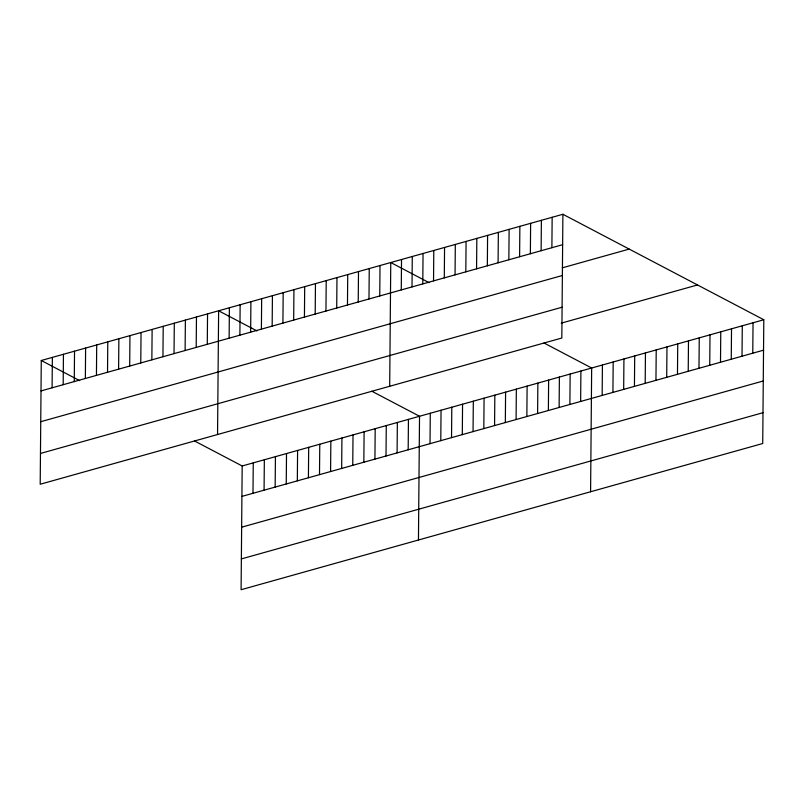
<?xml version="1.0" encoding="UTF-8"?>
<svg xmlns="http://www.w3.org/2000/svg" width="804" height="804" viewBox="0 0 804 804"><rect width="100%" height="100%" fill="white"/><g stroke="black" fill="none" stroke-linecap="round" stroke-linejoin="round"><path stroke-width="1.21" d="M41.275 360.493L40.2 484.239L561.825 338.022L562.9 214.276L41.275 360.493L79.606 380.624M52.099 387.809L52.36 357.388M63.184 384.704L63.446 354.283M74.269 381.598L74.531 351.177M85.355 378.483L85.616 348.072M96.44 375.378L96.701 344.956M107.525 372.272L107.786 341.851M118.61 369.167L118.871 338.745M129.695 366.061L129.957 335.64M140.77 362.956L141.042 332.534M151.855 359.84L152.127 329.429M162.941 356.735L163.212 326.323M174.026 353.629L174.297 323.208M185.111 350.524L185.382 320.103M196.196 347.418L196.467 316.997M207.281 344.313L207.553 313.892M217.552 434.522L218.628 310.786L256.958 330.906M229.13 338.182L229.391 307.771M239.883 335.167L240.145 304.756M194.528 440.964L242.175 465.978L241.099 589.724L762.725 443.506L763.8 319.761L562.9 214.276M250.647 332.152L250.908 301.731M252.989 493.294L253.26 462.873M261.401 329.137L261.662 298.716M264.074 490.179L264.345 459.767M272.164 326.122L272.425 295.701M275.159 487.073L275.43 456.662M282.918 323.107L283.179 292.686M286.244 483.968L286.515 453.546M293.681 320.092L293.942 289.671M297.329 480.862L297.601 450.441M304.435 317.077L304.696 286.656M308.414 477.757L308.686 447.336M315.198 314.062L315.459 283.641M319.5 474.651L319.771 444.23M325.952 311.047L326.213 280.626M330.585 471.536L330.846 441.125M336.715 308.032L336.976 277.611M341.67 468.43L341.931 438.019M347.469 305.017L347.73 274.596M352.755 465.325L353.016 434.904M358.232 302.002L358.494 271.581M363.84 462.22L364.101 431.798M368.986 298.977L369.247 268.566M374.925 459.114L375.187 428.693M379.749 295.962L380.011 265.551M386.01 456.009L386.272 425.587M389.689 386.272L390.764 262.536L429.095 282.656M397.096 452.893L397.357 422.482M401.266 289.932L401.528 259.511M408.181 449.788L408.442 419.376M412.02 286.917L412.281 256.496M418.452 540.007L419.527 416.261L371.88 391.246M422.783 283.902L423.045 253.481M430.019 443.667L430.281 413.246M433.537 280.887L433.798 250.466M440.783 440.652L441.044 410.231M444.3 277.872L444.562 247.451M451.536 437.637L451.798 407.216M455.054 274.857L455.315 244.436M462.3 434.622L462.561 404.201M465.817 271.842L466.079 241.421M473.053 431.607L473.315 401.186M476.571 268.827L476.832 238.406M483.817 428.592L484.078 398.171M487.335 265.812L487.596 235.391M494.571 425.577L494.832 395.156M498.088 262.797L498.349 232.376M505.334 422.562L505.595 392.141M508.852 259.772L509.113 229.361M516.088 419.537L516.349 389.126M519.605 256.757L519.866 226.346M526.851 416.522L527.112 386.111M530.369 253.742L530.63 223.331M537.605 413.507L537.866 383.096M541.122 250.727L541.383 220.306M548.368 410.492L548.629 380.081M551.886 247.712L552.147 217.291M559.122 407.477L559.383 377.056M569.885 404.462L570.147 374.041M580.639 401.447L580.9 371.026M590.588 491.757L591.664 368.011L544.017 342.996M602.156 395.417L602.417 364.996M612.919 392.402L613.181 361.981M623.673 389.387L623.934 358.966M634.436 386.372L634.698 355.951M645.19 383.357L645.451 352.936M655.953 380.342L656.215 349.921M666.707 377.317L666.968 346.906M677.47 374.302L677.732 343.891M688.224 371.287L688.485 340.876M698.988 368.272L699.249 337.851M709.741 365.257L710.002 334.836M720.505 362.242L720.766 331.821M731.258 359.227L731.519 328.806M742.022 356.212L742.283 325.791M752.775 353.197L753.036 322.776M41.014 390.915L562.639 244.697M562.257 267.853L629.2 249.089M40.743 421.708L562.368 275.491M40.471 453.446L562.096 307.228M561.232 323.148L697.5 284.948M242.175 465.978L763.8 319.761M241.914 496.4L763.539 350.182M241.642 527.193L763.267 380.975M241.361 558.921L762.986 412.703"/></g></svg>
